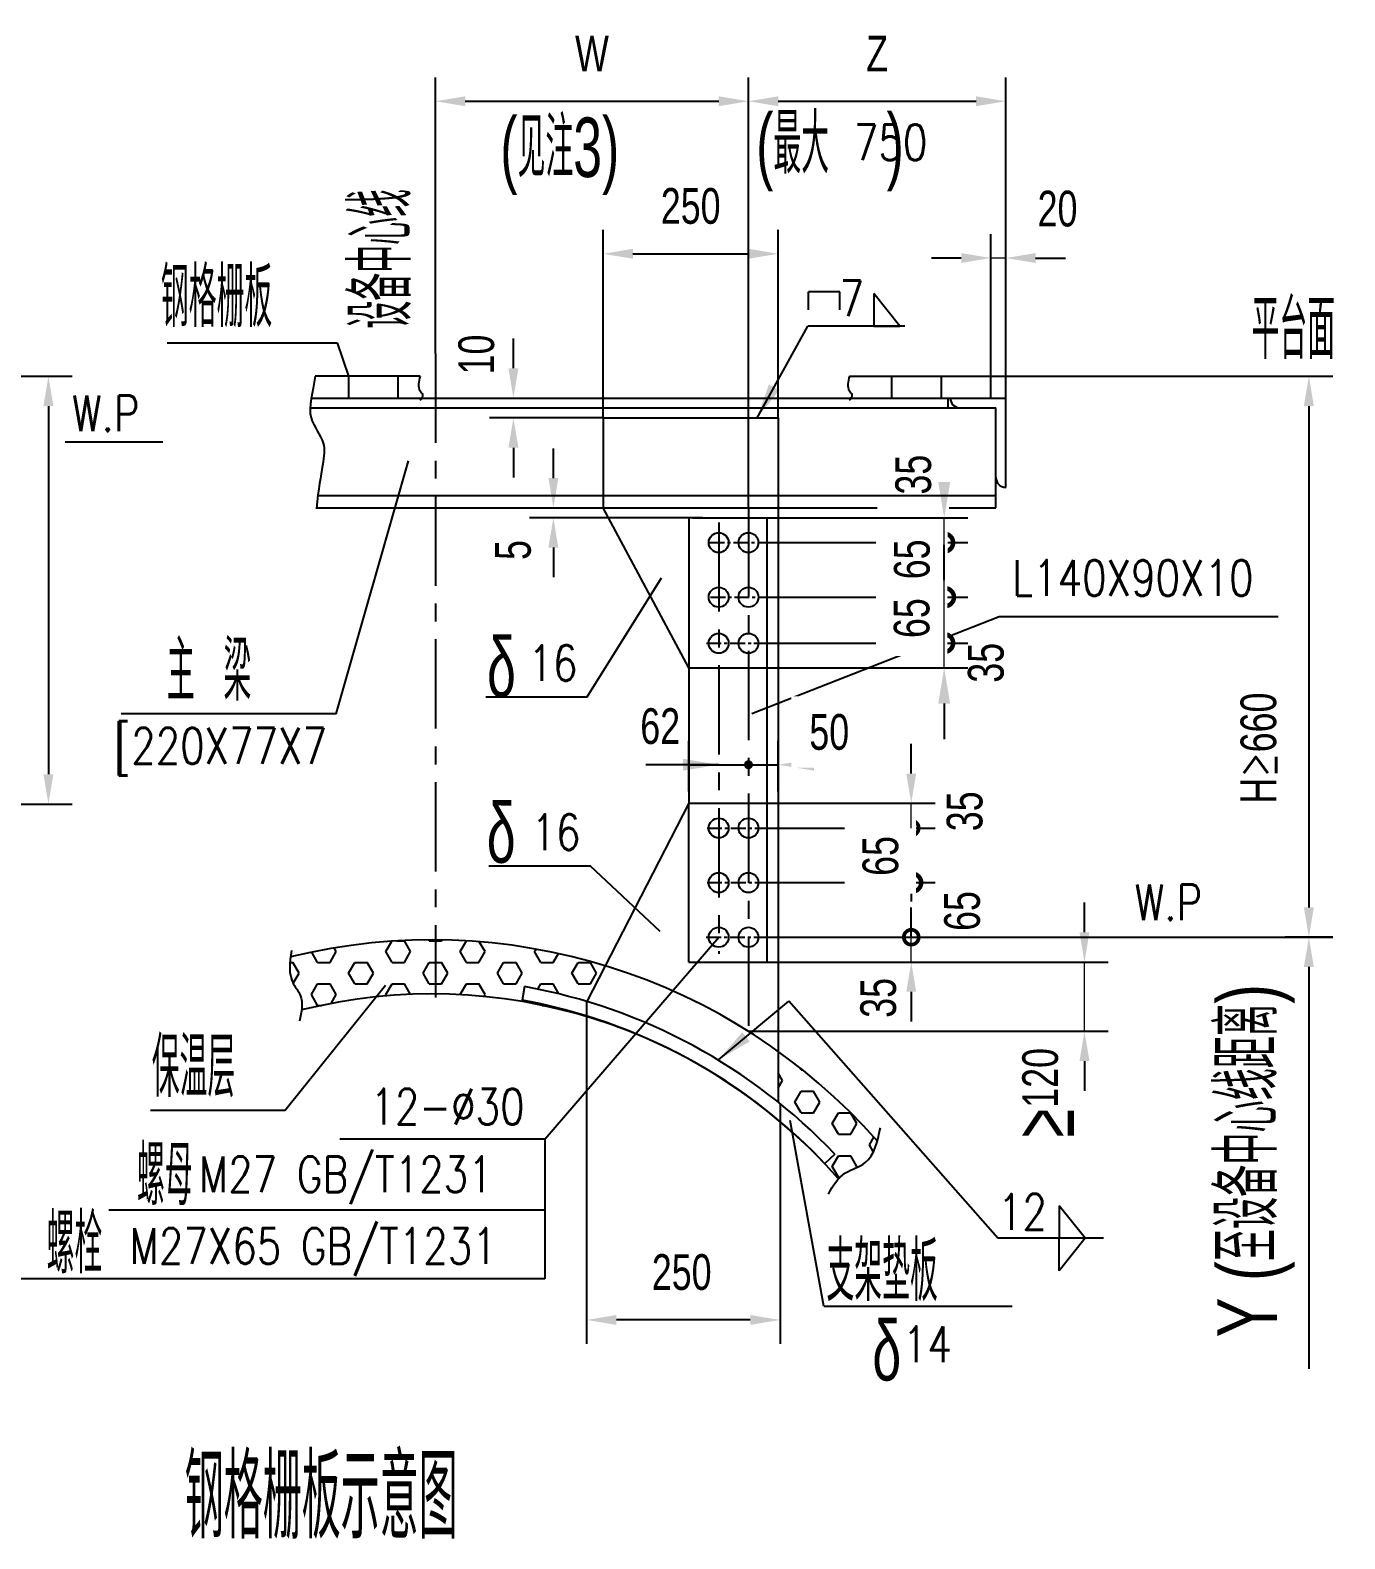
# Model space of a CAD drawing. Extents: x 148 to 221443, y -36682 to 6758.
# Drawn here: x 62952 to 65161, y -21121 to -18587 of the extents above; entities that cross this region are included whole.
import ezdxf
from ezdxf.enums import TextEntityAlignment as Align

# ---------------------------------------------------------------- set-up
doc = ezdxf.new("R2010")
doc.units = 0
doc.header["$LTSCALE"] = 10
doc.header["$MEASUREMENT"] = 0
doc.linetypes.add('CENTERX2', pattern=[4, 2.5, -0.5, 0.5, -0.5])
doc.linetypes.add('PHANTOM', pattern=[2.5, 1.25, -0.25, 0.25, -0.25, 0.25, -0.25])
for name, color, linetype in [('2', 4, 'Continuous'), ('3', 255, 'Continuous'), ('6', 4, 'PHANTOM'), ('9', 6, 'Continuous'), ('CENTER', 1, 'CENTERX2'), ('WHITE', 7, 'Continuous')]:
    doc.layers.add(name, color=color, linetype=linetype)
doc.styles.add('HZ', font='ROMS.SHX', dxfattribs={"width": 0.75, "bigfont": 'GBCBIG.SHX'})
doc.styles.get("Standard").update_dxf_attribs({"font": 'wison_e.shx', "width": 0.75, "bigfont": 'wison_c.shx'})
doc.styles.add('XW', font='ROMANS.shx', dxfattribs={"width": 0.85})
doc.dimstyles.new('DIM1', dxfattribs={"dimscale": 20, "dimtxt": 3, "dimasz": 2.5, "dimexe": 2, "dimexo": 0, "dimgap": 1, "dimtad": 0, "dimdec": 0, "dimzin": 0, "dimdsep": 46, "dimtxsty": 'Standard', "dimcen": 2, "dimclrd": 3, "dimclre": 3, "dimclrt": 3, "dimadec": 0, "dimazin": 0, "dimtfac": 0.666667, "dimtdec": 0, "dimtofl": 0, "dimtmove": 2, "dimatfit": 1, "dimfxl": 2, "dimtvp": 1.333333, "dimtolj": 1, "dimtzin": 0, "dimarcsym": 0})
pattern_1 = [(0, (46184.93, -13296.942), (0, 36.08439), [20.83333, -41.66667]), (120, (46184.93, -13296.942), (-31.25, -18.042196), [20.83333, -41.66667]), (60, (46205.764, -13296.942), (-31.25, 18.042196), [20.83333, -41.66667])]

# ---------------------------------------------------------------- blocks, each defined once
blk = doc.blocks.new('*D1103')
at = {"layer": '2', "color": 3, "linetype": 'Continuous', "lineweight": -2}
for p, q in [((62210.2, -18589.6), (63022.6, -18589.6)), ((62982.6, -18639.6), (62982.6, -19258.2)), ((61625.4, -19308.2), (63022.6, -19308.2))]:
    blk.add_line(p, q, dxfattribs=at)
at = {"layer": '2', "color": 3}
for points in [[(62991, -18639.6), (62974.3, -18639.6), (62982.6, -18589.6)], [(62974.3, -19258.2), (62991, -19258.2), (62982.6, -19308.2)]]:
    blk.add_solid(points, dxfattribs=at)
at = {"layer": 'Defpoints', "color": 0}
for p in [(62210.2, -18589.6), (61625.4, -19308.2), (62982.6, -19308.2)]:
    blk.add_point(p, dxfattribs=at)
at = {"layer": '2', "color": 3, "insert": (62902.6, -18948.9), "char_height": 60, "attachment_point": 5, "rotation": 90}
blk.add_mtext('\\A1;H{\\fRomanS|b0|i0|c134|p2;≤}650', dxfattribs=at)
blk = doc.blocks.new('*D1104')
at = {"layer": '2', "color": 3, "linetype": 'Continuous', "lineweight": -2}
for p, q in [((63763.9, -18576.2), (63763.9, -18526.2)), ((63619, -18626.2), (63803.9, -18626.2)), ((63914.8, -18659.6), (63723.9, -18659.6)), ((63763.9, -18709.6), (63763.9, -18759.6))]:
    blk.add_line(p, q, dxfattribs=at)
at = {"layer": '2', "color": 3}
for points in [[(63755.6, -18576.2), (63772.3, -18576.2), (63763.9, -18626.2)], [(63772.3, -18709.6), (63755.6, -18709.6), (63763.9, -18659.6)]]:
    blk.add_solid(points, dxfattribs=at)
at = {"layer": 'Defpoints', "color": 0}
for p in [(63619, -18626.2), (63763.9, -18626.2), (63914.8, -18659.6)]:
    blk.add_point(p, dxfattribs=at)
at = {"layer": '2', "color": 3, "insert": (63701.9, -18553.1), "char_height": 60, "attachment_point": 5, "rotation": 90}
blk.add_mtext('\\A1;10', dxfattribs=at)
blk = doc.blocks.new('*D1105')
at = {"layer": '2', "color": 3, "linetype": 'Continuous', "lineweight": -2}
for p, q in [((63914.8, -18659.6), (63914.8, -18343.9)), ((64208.9, -18659.6), (64208.9, -18343.9)), ((63964.8, -18383.9), (64158.9, -18383.9))]:
    blk.add_line(p, q, dxfattribs=at)
at = {"layer": '2', "color": 3}
for points in [[(63964.8, -18375.5), (63964.8, -18392.2), (63914.8, -18383.9)], [(64158.9, -18392.2), (64158.9, -18375.5), (64208.9, -18383.9)]]:
    blk.add_solid(points, dxfattribs=at)
at = {"layer": 'Defpoints', "color": 0}
for p in [(64208.9, -18383.9), (63914.8, -18659.6), (64208.9, -18659.6)]:
    blk.add_point(p, dxfattribs=at)
at = {"layer": '2', "color": 3, "insert": (64061.8, -18303.9), "char_height": 60, "attachment_point": 5}
blk.add_mtext('\\A1;250', dxfattribs=at)
blk = doc.blocks.new('*D1106')
at = {"layer": '2', "color": 3, "linetype": 'Continuous', "lineweight": -2}
for p, q in [((63633, -18551.4), (63633, -18087.7)), ((64158.9, -18810.7), (64158.9, -18087.7)), ((63683, -18127.7), (64108.9, -18127.7))]:
    blk.add_line(p, q, dxfattribs=at)
at = {"layer": '2', "color": 3}
for points in [[(63683, -18119.3), (63683, -18136), (63633, -18127.7)], [(64108.9, -18136), (64108.9, -18119.3), (64158.9, -18127.7)]]:
    blk.add_solid(points, dxfattribs=at)
at = {"layer": 'Defpoints', "color": 0}
for p in [(64158.9, -18127.7), (63633, -18551.4), (64158.9, -18810.7)]:
    blk.add_point(p, dxfattribs=at)
at = {"layer": '2', "color": 3, "insert": (63895.9, -18047.7), "char_height": 60, "attachment_point": 5}
blk.add_mtext('\\A1;W', dxfattribs=at)
blk = doc.blocks.new('*D1107')
at = {"layer": '2', "color": 3, "linetype": 'Continuous', "lineweight": -2}
for p, q in [((64158.9, -18810.7), (64158.9, -18087.7)), ((64591.3, -18660.2), (64591.3, -18087.7)), ((64208.9, -18127.7), (64541.3, -18127.7))]:
    blk.add_line(p, q, dxfattribs=at)
at = {"layer": '2', "color": 3}
for points in [[(64208.9, -18119.3), (64208.9, -18136), (64158.9, -18127.7)], [(64541.3, -18136), (64541.3, -18119.3), (64591.3, -18127.7)]]:
    blk.add_solid(points, dxfattribs=at)
at = {"layer": 'Defpoints', "color": 0}
for p in [(64591.3, -18127.7), (64591.3, -18660.2), (64158.9, -18810.7)]:
    blk.add_point(p, dxfattribs=at)
at = {"layer": '2', "color": 3, "insert": (64375.1, -18047.7), "char_height": 60, "attachment_point": 5}
blk.add_mtext('\\A1;Z', dxfattribs=at)
blk = doc.blocks.new('*D1108')
at = {"layer": '2', "color": 3, "linetype": 'Continuous', "lineweight": -2}
for p, q in [((63831.1, -18760.7), (63831.1, -18710.7)), ((63721.5, -18810.7), (63871.1, -18810.7)), ((64081.5, -18827.3), (63791.1, -18827.3)), ((63831.1, -18877.3), (63831.1, -18927.3))]:
    blk.add_line(p, q, dxfattribs=at)
at = {"layer": '2', "color": 3}
for points in [[(63822.7, -18760.7), (63839.4, -18760.7), (63831.1, -18810.7)], [(63839.4, -18877.3), (63822.7, -18877.3), (63831.1, -18827.3)]]:
    blk.add_solid(points, dxfattribs=at)
at = {"layer": 'Defpoints', "color": 0}
for p in [(63721.5, -18810.7), (63831.1, -18810.7), (64081.5, -18827.3)]:
    blk.add_point(p, dxfattribs=at)
at = {"layer": '2', "color": 3, "insert": (63763.5, -18881.4), "char_height": 60, "attachment_point": 5, "rotation": 90}
blk.add_mtext('\\A1;5', dxfattribs=at)
blk = doc.blocks.new('_DotSmall')
at = {"layer": 'WHITE', "color": 0, "const_width": 0.5}
blk.add_lwpolyline([(-0.0625, 0, 1), (0.0625, 0, 1)], format="xyb", close=True, dxfattribs=at)
blk = doc.blocks.new('*D1109')
at = {"layer": '2', "color": 3, "linetype": 'Continuous', "lineweight": -2}
for p, q in [((64432.4, -19531.8), (64432.4, -19481.8)), ((64191, -19531.8), (64472.4, -19531.8)), ((64200.5, -19573.5), (64472.4, -19573.5)), ((64432.4, -19623.5), (64432.4, -19673.5))]:
    blk.add_line(p, q, dxfattribs=at)
at = {"layer": '2', "color": 3}
blk.add_solid([(64440.7, -19623.5), (64424.1, -19623.5), (64432.4, -19573.5)], dxfattribs=at)
at = {"layer": 'Defpoints', "color": 0}
for p in [(64191, -19531.8), (64200.5, -19573.5), (64432.4, -19573.5)]:
    blk.add_point(p, dxfattribs=at)
at = {"layer": '2', "color": 3, "lineweight": -2, "xscale": 50, "yscale": 50, "zscale": 50, "rotation": 270}
blk.add_blockref('_DotSmall', (64432.4, -19531.8), dxfattribs=at)
at = {"layer": '2', "color": 3, "insert": (64377.2, -19633.7), "char_height": 60, "attachment_point": 5, "rotation": 90}
blk.add_mtext('\\A1;35', dxfattribs=at)
blk = doc.blocks.new('*D1110')
at = {"layer": '2', "color": 3, "linetype": 'Continuous', "lineweight": -2}
for p, q in [((64189.5, -19440.1), (64472.4, -19440.1)), ((64191, -19531.8), (64472.4, -19531.8))]:
    blk.add_line(p, q, dxfattribs=at)
at = {"layer": 'Defpoints', "color": 0}
for p in [(64189.5, -19440.1), (64191, -19531.8), (64432.4, -19531.8)]:
    blk.add_point(p, dxfattribs=at)
at = {"layer": '2', "color": 3, "insert": (64518.1, -19487.8), "char_height": 60, "attachment_point": 5, "rotation": 90}
blk.add_mtext('\\A1;65', dxfattribs=at)
blk = doc.blocks.new('_None')
blk = doc.blocks.new('*D1111')
at = {"layer": '2', "color": 3, "linetype": 'Continuous', "lineweight": -2}
for p, q in [((64432.4, -19835.7), (64432.4, -19785.7)), ((64158.9, -19885.7), (64472.4, -19885.7)), ((64189.5, -19927.4), (64472.4, -19927.4)), ((64432.4, -19927.4), (64432.4, -19977.4))]:
    blk.add_line(p, q, dxfattribs=at)
at = {"layer": '2', "color": 3}
blk.add_solid([(64424.1, -19835.7), (64440.7, -19835.7), (64432.4, -19885.7)], dxfattribs=at)
at = {"layer": 'Defpoints', "color": 0}
for p in [(64158.9, -19885.7), (64189.5, -19927.4), (64432.4, -19927.4)]:
    blk.add_point(p, dxfattribs=at)
at = {"layer": '2', "color": 3, "lineweight": -2, "xscale": 50, "yscale": 50, "zscale": 50, "rotation": 90}
blk.add_blockref('_DotSmall', (64432.4, -19927.4), dxfattribs=at)
at = {"layer": '2', "color": 3, "insert": (64522.4, -19899.2), "char_height": 60, "attachment_point": 5, "rotation": 90}
blk.add_mtext('\\A1;35', dxfattribs=at)
blk = doc.blocks.new('*D1112')
at = {"layer": '2', "color": 3, "linetype": 'Continuous', "lineweight": -2}
for p, q in [((64566.3, -18589.6), (65140.5, -18589.6)), ((65100.5, -18639.6), (65100.5, -19481.8)), ((65140.5, -19531.8), (65060.5, -19531.8))]:
    blk.add_line(p, q, dxfattribs=at)
at = {"layer": '2', "color": 3}
for points in [[(65108.8, -18639.6), (65092.1, -18639.6), (65100.5, -18589.6)], [(65092.1, -19481.8), (65108.8, -19481.8), (65100.5, -19531.8)]]:
    blk.add_solid(points, dxfattribs=at)
at = {"layer": 'Defpoints', "color": 0}
for p in [(64566.3, -18589.6), (65100.5, -19531.8), (65140.5, -19531.8)]:
    blk.add_point(p, dxfattribs=at)
at = {"layer": '2', "color": 3, "insert": (65016, -19214), "char_height": 60, "attachment_point": 5, "rotation": 90}
blk.add_mtext('\\A1;H{\\fRomanS|b0|i0|c134|p2;≥}660', dxfattribs=at)
blk = doc.blocks.new('*D1113')
at = {"layer": '2', "color": 3, "linetype": 'Continuous', "lineweight": -2}
for p, q in [((64723.4, -19523.5), (64723.4, -19473.5)), ((64200.5, -19573.5), (64763.4, -19573.5)), ((64158.8, -19689.8), (64763.4, -19689.8)), ((64723.4, -19739.8), (64723.4, -19789.8))]:
    blk.add_line(p, q, dxfattribs=at)
at = {"layer": '2', "color": 3}
for points in [[(64715.1, -19523.5), (64731.8, -19523.5), (64723.4, -19573.5)], [(64731.8, -19739.8), (64715.1, -19739.8), (64723.4, -19689.8)]]:
    blk.add_solid(points, dxfattribs=at)
at = {"layer": 'Defpoints', "color": 0}
for p in [(64200.5, -19573.5), (64158.8, -19689.8), (64723.4, -19689.8)]:
    blk.add_point(p, dxfattribs=at)
at = {"layer": '2', "color": 3, "insert": (64649.3, -19768.1), "char_height": 60, "attachment_point": 5, "rotation": 90}
blk.add_mtext('\\A1;120', dxfattribs=at)
blk = doc.blocks.new('*D1114')
at = {"layer": '2', "color": 3, "linetype": 'Continuous', "lineweight": -2}
for p, q in [((64183.9, -19531.8), (65140.5, -19531.8)), ((65100.5, -19581.8), (65100.5, -20256.7))]:
    blk.add_line(p, q, dxfattribs=at)
at = {"layer": '2', "color": 3}
blk.add_solid([(65108.8, -19581.8), (65092.1, -19581.8), (65100.5, -19531.8)], dxfattribs=at)
at = {"layer": 'Defpoints', "color": 0}
for p in [(64183.9, -19531.8), (64960.9, -20256.7), (65100.5, -20256.7)]:
    blk.add_point(p, dxfattribs=at)
at = {"layer": '2', "color": 3, "insert": (65011.8, -19907.2), "char_height": 100, "attachment_point": 5, "rotation": 90, "style": 'HZ'}
blk.add_mtext('\\A1;Y (至设备中心线距离)', dxfattribs=at)
blk = doc.blocks.new('*D1127')
at = {"layer": '2', "color": 3, "linetype": 'Continuous', "lineweight": -2}
for p, q in [((63887, -19639.7), (63887, -20214.6)), ((64211.9, -19811.1), (64211.9, -20214.6)), ((64161.9, -20174.6), (63937, -20174.6))]:
    blk.add_line(p, q, dxfattribs=at)
at = {"layer": '2', "color": 3}
for points in [[(63937, -20166.3), (63937, -20183), (63887, -20174.6)], [(64161.9, -20183), (64161.9, -20166.3), (64211.9, -20174.6)]]:
    blk.add_solid(points, dxfattribs=at)
at = {"layer": 'Defpoints', "color": 0}
for p in [(63887, -19639.7), (64211.9, -19811.1), (63887, -20174.6)]:
    blk.add_point(p, dxfattribs=at)
at = {"layer": '2', "color": 3, "insert": (64046.7, -20094.6), "char_height": 60, "attachment_point": 5}
blk.add_mtext('\\A1;250', dxfattribs=at)
blk = doc.blocks.new('*D1140')
at = {"layer": '2', "color": 3, "linetype": 'Continuous', "lineweight": -2}
for p, q in [((64566.3, -18589.6), (64566.3, -18351)), ((64591.3, -18626.2), (64591.3, -18351)), ((64516.3, -18391), (64466.3, -18391)), ((64641.3, -18391), (64691.3, -18391))]:
    blk.add_line(p, q, dxfattribs=at)
at = {"layer": '2', "color": 3}
for points in [[(64516.3, -18399.3), (64516.3, -18382.7), (64566.3, -18391)], [(64641.3, -18382.7), (64641.3, -18399.3), (64591.3, -18391)]]:
    blk.add_solid(points, dxfattribs=at)
at = {"layer": 'Defpoints', "color": 0}
for p in [(64591.3, -18391), (64566.3, -18589.6), (64591.3, -18626.2)]:
    blk.add_point(p, dxfattribs=at)
at = {"layer": '2', "color": 3, "insert": (64678.2, -18308.4), "char_height": 60, "attachment_point": 5}
blk.add_mtext('\\A1;20', dxfattribs=at)

msp = doc.modelspace()

# ---------------------------------------------------------------- hatches: boundary and pattern name
at = {"layer": '6', "ltscale": 6}
h = msp.add_hatch(dxfattribs=at)
h.set_pattern_fill('HEX', color=256, scale=166.666667, style=0)
h.set_pattern_definition(pattern_1)
edge = h.paths.add_edge_path()
edge.add_spline(control_points=[(63389.3873, -20143.8663), (63386.992, -20160.1818), (63387.3048, -20182.9252), (63408.697, -20208.5541), (63409.0647, -20224.0908), (63407.9932, -20232.8838)], knot_values=[16.12565636, 16.12565636, 16.12565636, 16.12565636, 44.393820247, 57.303182116, 72.737798656, 72.737798656, 72.737798656, 72.737798656], degree=3, periodic=0)
edge.add_arc((63627.0445, -21112.4633), 906.4456, 89.6236883, 103.9845128, ccw=False)
edge.add_line((63632.9979, -20206.0373), (63632.9979, -20115.1541))
edge.add_arc((63627.0445, -21112.4633), 997.327, 89.6579801, 103.7858805)
h = msp.add_hatch(dxfattribs=at)
h.set_pattern_fill('HEX', color=256, scale=166.666667, style=0)
h.set_pattern_definition(pattern_1)
h.paths.add_polyline_path([(63632.9979, -20115.1541), (63632.9979, -20206.0373, -0.095353777), (63969.008, -20272.9964), (63969.3031, -20272.6539, 0.053627123), (63778.6707, -20216.5629), (63782.8253, -20193.6024, -0.028147191), (63887.0137, -20218.5794), (63918.015, -20158.5256, 0.072649137)])
h = msp.add_hatch(dxfattribs=at)
h.set_pattern_fill('HEX', color=256, scale=166.666667, style=0)
h.set_pattern_definition(pattern_1)
edge = h.paths.add_edge_path()
edge.add_line((64303.8187, -20474.9171), (64286.8585, -20490.9417))
edge.add_arc((63627.0445, -21112.4633), 906.4456, 41.0958999, 43.2882386, ccw=False)
edge.add_spline(control_points=[(64310.1514, -20516.6373), (64313.7017, -20512.8648), (64326.9065, -20501.6238), (64360.8895, -20492.3773), (64371.4473, -20467.8472), (64375.4083, -20453.2118)], knot_values=[32.031214709, 32.031214709, 32.031214709, 32.031214709, 41.576270709, 64.022572381, 89.598805579, 89.598805579, 89.598805579, 89.598805579], degree=3, periodic=0)
edge.add_arc((63627.0445, -21112.4633), 997.327, 41.3775949, 54.311651)
edge.add_line((64208.8612, -20302.4322), (64208.8612, -20387.6151))
edge.add_arc((63613.2523, -21130.7466), 952.3624, 43.5221001, 51.2883423, ccw=False)

# ---------------------------------------------------------------- linework, layer by layer
at = {"color": 3, "lineweight": 0}
for p, q in [((64591.3325, -18969.8847), (64566.3325, -18969.8847)), ((64432.4104, -20152.3535), (64432.4104, -20110.6868)), ((64723.4447, -20268.709), (64723.4447, -20152.3535))]:
    msp.add_line(p, q, dxfattribs=at)
for p, q in [((63607.3126, -19168.4543), (63430.8262, -19168.4543)), ((63486.6754, -19168.4543), (63486.6754, -19205.121)), ((63570.0087, -19168.4543), (63570.0087, -19205.121)), ((64328.662, -19168.4543), (64566.3325, -19168.4543)), ((64399.6658, -19205.121), (64399.6658, -19168.4543)), ((64482.9992, -19205.121), (64482.9992, -19168.4543)), ((64566.3325, -19205.121), (64566.3325, -19168.4543)), ((63425.1952, -19205.121), (64591.3325, -19205.121)), ((64494.6658, -19221.7877), (64494.6658, -19205.121)), ((64591.3325, -19355.121), (64591.3325, -19205.121)), ((64494.6658, -19221.7877), (64574.6658, -19221.7877)), ((64574.6658, -19389.5722), (64574.6658, -19221.7877)), ((63914.8146, -19238.4543), (64208.8612, -19238.4543)), ((63914.8146, -19238.4543), (63914.8146, -19389.5722)), ((64208.8612, -19238.4543), (64208.8612, -20387.6151)), ((63434.8536, -19389.5722), (63914.8146, -19389.5722)), ((64058.8612, -19658.2341), (63914.8146, -19389.5722)), ((64214.8146, -19389.5722), (64574.6658, -19389.5722)), ((64058.8612, -19658.2341), (64058.8612, -19885.6868)), ((64058.8612, -19658.2341), (64208.8612, -19658.2341)), ((64058.8612, -19885.6868), (63887.0137, -20218.5794)), ((64058.8612, -19885.6868), (64208.8612, -19885.6868)), ((63782.8253, -20193.6024), (63778.6707, -20216.5629)), ((64303.8187, -20474.9171), (64287.004, -20490.8042))]:
    msp.add_line(p, q)
for centre in [(64108.8612, -19447.9056), (64158.8612, -19447.9056), (64108.8612, -19539.5722), (64158.8612, -19539.5722), (64108.8612, -19617.0561), (64158.8612, -19617.0561), (64108.8612, -19927.3535), (64158.8612, -19927.3535), (64108.8612, -20019.0201), (64158.8612, -20019.0201), (64108.8612, -20110.6868), (64158.8612, -20110.6868)]:
    msp.add_circle(centre, 16.6667)
for centre, radius, start, end in [((64514.6658, -19205.121), 16.6667, 180, 270), ((64591.3325, -19338.4543), 16.6667, 180, 270), ((63613.2523, -21130.7466), 952.3624, 43.5221001, 79.7435053), ((63613.2523, -21130.7466), 929.0291, 43.5221001, 79.7435053)]:
    msp.add_arc(centre, radius, start, end)
at = {"color": 7, "linetype": 'Continuous'}
msp.add_solid([(64210.7678, -19191.6729), (64193.2638, -19181.9976), (64172.9898, -19239.3471)], dxfattribs=at)
at = {"layer": '2', "color": 3, "linetype": 'Continuous'}
for p, q in [((64312.1216, -19026.8735), (64259.7243, -19026.8735)), ((64259.7243, -19057.125), (64259.7243, -19026.8735)), ((64312.1216, -19057.125), (64312.1216, -19026.8735)), ((64172.9898, -19239.3471), (64258.6637, -19084.3519)), ((64421.539, -19084.3519), (64258.6637, -19084.3519)), ((63182.2401, -19112.1057), (63467.8493, -19112.1057)), ((63467.8493, -19112.1057), (63486.6754, -19168.4543)), ((63010.7305, -19278.6826), (63175.0819, -19278.6826)), ((64487.7186, -19346.2389), (64487.7186, -19286.2389)), ((63466.2748, -19735.4771), (63587.9151, -19310.3131)), ((64189.8146, -19406.2389), (64527.7186, -19406.2389)), ((64189.8146, -19447.9056), (64527.7186, -19447.9056)), ((64264.8388, -19447.9056), (64527.7186, -19447.9056)), ((64487.7186, -19447.9056), (64487.7186, -19507.9056)), ((64189.8146, -19539.5722), (64527.7186, -19539.5722)), ((64487.7186, -19616.5674), (64487.7186, -19556.5674)), ((64580.1173, -19572.4297), (64164.5349, -19735.5002)), ((65049.0813, -19572.4297), (64580.1173, -19572.4297)), ((64189.8146, -19616.5674), (64527.7186, -19616.5674)), ((64208.8612, -19658.2341), (64527.7186, -19658.2341)), ((63466.2748, -19735.4771), (63104.8065, -19735.4771)), ((64487.7186, -19718.2341), (64487.7186, -19778.2341)), ((64058.8612, -19865.6868), (64058.8612, -19780.9481)), ((64208.8612, -19865.6868), (64208.8612, -19780.9481)), ((64108.8612, -19820.9481), (63986.5695, -19820.9481)), ((64058.8612, -19820.9481), (64208.8612, -19820.9481)), ((64268.8612, -19820.9481), (64328.8612, -19820.9481)), ((64432.4104, -19987.3535), (64432.4104, -20050.6868)), ((64108.5735, -20316.4256), (64226.6863, -20218.1766)), ((64577.9196, -20616.3804), (64226.6863, -20218.1766)), ((64285.5002, -20730.5095), (64228.6707, -20418.6354)), ((64755.4927, -20616.3804), (64577.9196, -20616.3804)), ((64285.5002, -20730.5095), (64602.1202, -20730.5095))]:
    msp.add_line(p, q, dxfattribs=at)
at = {"layer": '2', "color": 7, "linetype": 'Continuous'}
for p, q in [((64413.1975, -19084.3519), (64369.4628, -19029.7375)), ((64369.4628, -19029.7375), (64369.4628, -19084.3519)), ((64369.4628, -19084.3519), (64413.1975, -19084.3519)), ((64681.1107, -20561.766), (64681.1107, -20616.3804)), ((64724.8454, -20616.3804), (64681.1107, -20561.766)), ((64681.1107, -20670.9949), (64681.1107, -20616.3804)), ((64724.8454, -20616.3804), (64681.1107, -20670.9949))]:
    msp.add_line(p, q, dxfattribs=at)
at = {"layer": '2'}
for p, q in [((63816.7829, -20449.6645), (64108.8612, -20110.6868)), ((63379.9615, -20401.8513), (63549.1753, -20191.325)), ((63379.9615, -20401.8513), (63154.3842, -20401.8513)), ((63816.7829, -20449.6645), (63472.4867, -20449.6645)), ((63816.7829, -20449.6645), (63816.7829, -20684.5018)), ((63816.7829, -20568.9225), (63084.3062, -20568.9225)), ((63816.7829, -20684.5018), (62934.3378, -20684.5018))]:
    msp.add_line(p, q, dxfattribs=at)
at = {"layer": '2', "color": 3, "linetype": 'Continuous'}
for points in [[(63717.6829, -19706.8953), (63887.6031, -19706.8953), (64012.9465, -19507.2641)], [(63722.7629, -19990.9382), (63892.6831, -19990.9382), (64010.1925, -20100.5396)]]:
    msp.add_lwpolyline(points, dxfattribs=at)
at = {"layer": '2', "color": 3, "linetype": 'Continuous', "const_width": 6.875}
msp.add_lwpolyline([(64154.7987, -19820.9481, 1), (64162.9237, -19820.9481, 1)], format="xyb", close=True, dxfattribs=at)
at = {"layer": '2', "color": 3, "linetype": 'Continuous'}
msp.add_lwpolyline([(64155.4237, -19820.9481, 1), (64162.2987, -19820.9481, 1)], format="xyb", close=True, dxfattribs=at)
for radius, start, end in [(997.327, 41.3775949, 103.7858805), (906.4456, 41.0958999, 103.9845128)]:
    msp.add_arc((63627.0445, -21112.4633), radius, start, end, dxfattribs=at)
for points in [[(64477.7186, -19718.2341), (64497.7186, -19718.2341), (64487.7186, -19658.2341)], [(64048.8612, -19810.9481), (64048.8612, -19830.9481), (64108.8612, -19820.9481)], [(64268.8612, -19810.9481), (64268.8612, -19830.9481), (64208.8612, -19820.9481)], [(64161.096, -20285.7436), (64148.306, -20270.3678), (64108.5735, -20316.4256)]]:
    msp.add_solid(points, dxfattribs=at)
at = {"layer": '3', "ltscale": 6}
for p, q in [((63422.3071, -19221.7876), (64494.6658, -19221.7876)), ((63914.8146, -19389.5722), (64214.8146, -19389.5722)), ((64058.8612, -19406.2389), (64058.8612, -19658.2341)), ((64064.8146, -19406.2389), (64189.8146, -19406.2389)), ((64189.8146, -19406.2389), (64189.8146, -20152.3535)), ((64058.8612, -20152.3535), (64058.8612, -19885.6868)), ((64058.8612, -20152.3535), (64208.8612, -20152.3535))]:
    msp.add_line(p, q, dxfattribs=at)
at = {"layer": '9'}
for points, knots in [([(63430.8262, -19168.4543), (63427.4093, -19196.2796), (63411.5893, -19234.0787), (63457.8514, -19286.9681), (63439.1038, -19324.199), (63432.9833, -19390.9785)], [0, 0, 0, 0, 39.248188141, 67.529390157, 109.117499153, 109.117499153, 109.117499153, 109.117499153]), ([(63391.2827, -20133.0883), (63387.2409, -20153.2694), (63384.9718, -20180.1302), (63412.8281, -20213.5034), (63407.8095, -20236.4785), (63404.4405, -20251.9021)], [9.951640217, 9.951640217, 9.951640217, 9.951640217, 44.393820247, 57.303182116, 83.670348965, 83.670348965, 83.670348965, 83.670348965]), ([(64293.1054, -20542.2772), (64300.3706, -20527.8446), (64316.0253, -20504.5845), (64368.304, -20490.3599), (64375.7532, -20453.8651), (64380.4424, -20430.8918)], [13.598303043, 13.598303043, 13.598303043, 13.598303043, 41.576270709, 64.022572381, 102.159160562, 102.159160562, 102.159160562, 102.159160562])]:
    msp.add_open_spline(points, degree=3, knots=knots, dxfattribs=at)
for points in [[(63607.3126, -19168.4543), (63607.2816, -19193.1723), (63611.3271, -19199.2364), (63606.7759, -19209.3431)], [(64328.662, -19168.4543), (64328.631, -19193.1723), (64332.6765, -19199.2364), (64328.1253, -19209.3431)]]:
    msp.add_spline(points, degree=3, dxfattribs=at)
at = {"layer": 'CENTER', "ltscale": 6}
for p, q in [((63632.9979, -19130.319), (63632.9979, -20211.8041)), ((64158.8612, -19389.5722), (64158.8612, -20268.7619)), ((64108.8612, -19413.8721), (64108.8612, -20138.5935))]:
    msp.add_line(p, q, dxfattribs=at)
at = {"layer": 'CENTER'}
for p, q in [((64093.8176, -19447.9056), (64195.484, -19447.9056)), ((64095.2699, -19539.5722), (64196.9363, -19539.5722)), ((64088.1305, -19617.0561), (64189.7969, -19617.0561)), ((64089.3166, -19927.3535), (64190.9829, -19927.3535)), ((64089.3166, -20019.0201), (64190.9829, -20019.0201)), ((64087.8642, -20110.6868), (64189.5306, -20110.6868))]:
    msp.add_line(p, q, dxfattribs=at)

# ---------------------------------------------------------------- block references
at = {"layer": '2', "color": 3, "linetype": 'Continuous', "xscale": 60, "yscale": 60, "zscale": 60}
for p, rotation in [((64487.7186, -19447.9056), 90), ((64487.7186, -19616.5674), 270), ((64434.0497, -20019.0201), 270)]:
    msp.add_blockref('_DotSmall', p, dxfattribs=dict(at, rotation=rotation))

# ---------------------------------------------------------------- texts
at = {"layer": '2', "color": 3, "linetype": 'Continuous'}
for s, height, style, width, p in [('(见注3)', 100, 'HZ', 0.65, (63741.9434, -18833.9155)), ('(最大    )', 100, 'HZ', 0.65, (64171.825, -18827.9282)), ('750', 60, 'XW', 0.8, (64336.0987, -18805.7179)), ('钢格栅板', 100, 'HZ', 0.65, (63171.5799, -19085.6976)), ('平台面', 100, 'HZ', 0.65, (65004.122, -19139.3478)), ('W.P', 60, 'XW', 0.8, (63022.5332, -19260.9831)), ('L140X90X10', 60, 'XW', 0.8, (64602.2283, -19537.328)), ('主  梁', 100, 'HZ', 0.65, (63181.7027, -19713.2637)), ('δ', 100, 'HZ', 0.65, (63719.6589, -19707.0539)), ('16', 60, 'XW', 0.8, (63789.2034, -19680.2026)), ('[220X77X7', 60, 'XW', 0.8, (63092.9008, -19819.2463)), ('δ', 100, 'HZ', 0.65, (63719.2222, -19985.5846)), ('16', 60, 'XW', 0.8, (63794.2834, -19964.2455)), ('W.P', 60, 'XW', 0.8, (64808.1252, -20082.1652)), ('12-%%c30', 60, 'XW', 0.8, (63523.5572, -20425.1748)), ('螺母', 100, 'HZ', 0.65, (63131.4003, -20560.5686)), ('M27 GB/T1231', 60, 'XW', 0.8, (63235.2869, -20538.8666)), ('螺栓', 100, 'HZ', 0.65, (62979.664, -20675.3949)), ('M27X65 GB/T1231', 60, 'XW', 0.8, (63118.8077, -20659.3374)), ('支架垫板', 100, 'HZ', 0.65, (64289.8694, -20721.7016)), ('δ', 100, 'HZ', 0.65, (64367.0779, -20855.2674)), ('14', 60, 'XW', 0.8, (64418.2876, -20824.3878)), ('钢格栅板示意图', 140, 'HZ', 0.65, (63211.6989, -21120.6677))]:
    msp.add_text(s, height=height, dxfattribs=dict(at, style=style, width=width)).set_placement(p)
at = {"layer": '2', "color": 3, "linetype": 'Continuous', "style": 'HZ', "width": 0.65}
for s, p in [('设备中心线', (63591.5599, -19088.261)), ('≥', (64705.7142, -20446.8337))]:
    msp.add_text(s, height=100, rotation=90, dxfattribs=at).set_placement(p)
at = {"layer": '2', "color": 3, "linetype": 'Continuous', "style": 'XW', "width": 0.8}
for s, p in [('7', (64353.1676, -19037.6902)), ('12', (64660.322, -20571.9578))]:
    msp.add_text(s, height=60, dxfattribs=at).set_placement(p, align=Align.MIDDLE_RIGHT)
at = {"layer": '2', "style": 'HZ', "width": 0.65}
msp.add_text('保温层', height=100, dxfattribs=at).set_placement((63156.286, -20378.9025))
at = {"layer": '2', "color": 3, "linetype": 'Continuous', "insert": (64557.9955, -19649.74), "char_height": 60, "attachment_point": 5, "rotation": 90}
msp.add_mtext('35', dxfattribs=at)
at = {"layer": '2', "color": 3, "linetype": 'Continuous', "insert": (64010.5661, -19756.476), "char_height": 60, "attachment_point": 5}
msp.add_mtext('62', dxfattribs=at)

# ---------------------------------------------------------------- dimensions: what is measured, and where the dimension line sits
at = {"layer": '2', "color": 3, "linetype": 'Continuous'}
for base, p1, p2, text, picture, middle in [((64158.8612, -18706.5521), (63632.9979, -19130.319), (64158.8612, -19389.5722), 'W', '*D1106', (63895.9295, -18626.5521)), ((64591.3325, -18706.5521), (64158.8612, -19389.5722), (64591.3325, -19239.1073), 'Z', '*D1107', (64375.0968, -18626.5521)), ((64208.8612, -18962.7459), (63914.8146, -19238.4543), (64208.8612, -19238.4543), '250', '*D1105', (64061.8379, -18882.7459))]:
    dim = msp.add_linear_dim(base=base, p1=p1, p2=p2, text=text, dimstyle='DIM1', dxfattribs=at)
    dim.commit()
    dim.dimension.update_dxf_attribs({"geometry": picture, "text_midpoint": middle, "insert": (0, -578.8895)})
dim = msp.add_linear_dim(base=(64591.3325, -18969.8847), p1=(64566.3325, -19168.4543), p2=(64591.3325, -19205.121), text='20', dimstyle='DIM1', dxfattribs=at)
dim.commit()
dim.dimension.update_dxf_attribs({"geometry": '*D1140', "text_midpoint": (64678.1881, -18887.3088), "dimtype": 160, "insert": (0, -578.8895)})
for base, p1, p2, text, picture, middle in [((63763.9409, -19205.121), (63914.8146, -19238.4543), (63618.9513, -19205.121), '10', '*D1104', (63701.8903, -19131.9513)), ((65100.4534, -20110.6868), (64566.3325, -19168.4543), (65140.4534, -20110.6868), 'H{\\fRomanS|b0|i0|c134|p2;≥}660', '*D1112', (65016.0089, -19792.8634)), ((63831.073, -19389.5722), (64081.4812, -19406.2389), (63721.4916, -19389.5722), '5', '*D1108', (63763.5367, -19460.2873)), ((64723.4447, -20268.709), (64200.5278, -20152.3535), (64158.7773, -20268.709), '120', '*D1113', (64649.3171, -20347.0332))]:
    dim = msp.add_linear_dim(base=base, p1=p1, p2=p2, angle=90, text=text, dimstyle='DIM1', dxfattribs=at)
    dim.commit()
    dim.dimension.update_dxf_attribs({"geometry": picture, "text_midpoint": middle, "dimtype": 160, "insert": (0, -578.8895)})
dim = msp.add_linear_dim(base=(62982.6226, -19887.0677), p1=(62210.2053, -19168.4543), p2=(61625.3541, -19887.0677), angle=90, text='H{\\fRomanS|b0|i0|c134|p2;≤}650', dimstyle='DIM1', dxfattribs=at)
dim.commit()
dim.dimension.update_dxf_attribs({"geometry": '*D1103', "text_midpoint": (62902.6226, -19527.761), "insert": (0, -578.8895)})
dim = msp.add_linear_dim(base=(64432.4104, -19927.3535), p1=(64158.8612, -19885.6868), p2=(64189.5306, -19927.3535), angle=270, text='35', dimstyle='DIM1', override={"dimblk2": 'DOTSMALL', "dimsah": 1, "dimcen": 0}, dxfattribs=at)
dim.commit()
dim.dimension.update_dxf_attribs({"geometry": '*D1111', "text_midpoint": (64522.3775, -19899.191), "dimtype": 160})
for base, p1, p2, angle, text, override, picture, middle in [((65100.4534, -20835.6092), (64183.8612, -20110.6868), (64960.9212, -20835.6092), 90, 'Y (至设备中心线距离)', {"dimtxt": 5, "dimtxsty": 'HZ', "dimblk2": 'NONE', "dimsah": 1, "dimcen": 0, "dimse2": 1}, '*D1114', (65011.7821, -20486.0676)), ((64432.4104, -20110.6868), (64189.5306, -20019.0201), (64190.9829, -20110.6868), 270, '65', {"dimblk1": 'NONE', "dimblk2": 'NONE', "dimsah": 1, "dimsd1": 1, "dimsd2": 1}, '*D1110', (64518.1079, -20066.6989)), ((64432.4104, -20152.3535), (64190.9829, -20110.6868), (64200.5278, -20152.3535), 270, '35', {"dimblk1": 'DOTSMALL', "dimsah": 1}, '*D1109', (64377.2271, -20212.5688))]:
    dim = msp.add_linear_dim(base=base, p1=p1, p2=p2, angle=angle, text=text, dimstyle='DIM1', override=override, dxfattribs=at)
    dim.commit()
    dim.dimension.update_dxf_attribs({"geometry": picture, "text_midpoint": middle, "dimtype": 160, "insert": (0, -578.8895)})
dim = msp.add_linear_dim(base=(63887.0137, -20753.5352), p1=(64211.8556, -20390.025), p2=(63887.0137, -20218.5794), text='250', dimstyle='DIM1', override={"dimtmove": 0}, dxfattribs=at)
dim.commit()
dim.dimension.update_dxf_attribs({"geometry": '*D1127', "text_midpoint": (64046.6932, -20753.5352), "dimtype": 160, "insert": (0, -578.8895)})

# ---------------------------------------------------------------- next in the draw order: texts
at = {"layer": '2', "color": 3, "linetype": 'Continuous', "char_height": 60, "attachment_point": 5, "rotation": 90, "bg_fill": 2}
for s, insert in [('\\A1;35', (64436.0955, -19333.7042)), ('65', (64380.8901, -19974.2051))]:
    msp.add_mtext(s, dxfattribs=dict(at, insert=insert))
at = {"layer": '2', "color": 3, "linetype": 'Continuous', "insert": (64294.6076, -19766.2626), "char_height": 60, "attachment_point": 5, "bg_fill": 2}
msp.add_mtext('50', dxfattribs=at)

# ---------------------------------------------------------------- next in the draw order: linework, layer by layer
at = {"color": 3, "lineweight": 0}
msp.add_line((64432.4104, -19927.3535), (64432.4104, -19885.6868), dxfattribs=at)
at = {"layer": '2', "color": 3, "linetype": 'Continuous', "lineweight": 0}
msp.add_solid([(64477.7186, -19346.2389), (64497.7186, -19346.2389), (64487.7186, -19406.2389)], dxfattribs=at)
at = {"layer": '3', "ltscale": 6}
msp.add_line((63435.3489, -19368.9298), (64574.6658, -19368.9298), dxfattribs=at)

# ---------------------------------------------------------------- next in the draw order: texts
at = {"layer": '2', "color": 3, "linetype": 'Continuous', "insert": (64433.7491, -19475.9958), "char_height": 60, "attachment_point": 5, "rotation": 90, "bg_fill": 2}
msp.add_mtext('\\A1;65', dxfattribs=at)

# ---------------------------------------------------------------- next in the draw order: linework, layer by layer
at = {"layer": '2', "color": 3, "linetype": 'Continuous'}
msp.add_line((64487.7186, -19556.5674), (64487.7186, -19451.6556), dxfattribs=at)

# ---------------------------------------------------------------- next in the draw order: block references
at = {"layer": '2', "color": 3, "linetype": 'Continuous', "xscale": 60, "yscale": 60, "zscale": 60, "rotation": 270}
msp.add_blockref('_DotSmall', (64489.1545, -19539.5722), dxfattribs=at)

# ---------------------------------------------------------------- next in the draw order: texts
at = {"layer": '2', "color": 3, "linetype": 'Continuous', "insert": (64433.3103, -19574.7381), "char_height": 60, "attachment_point": 5, "rotation": 90, "bg_fill": 2}
msp.add_mtext('65', dxfattribs=at)

# ---------------------------------------------------------------- next in the draw order: linework, layer by layer
at = {"color": 3, "lineweight": 0}
msp.add_line((64487.7186, -19658.2341), (64487.7186, -19406.2389), dxfattribs=at)

doc.saveas('drawing.dxf')
